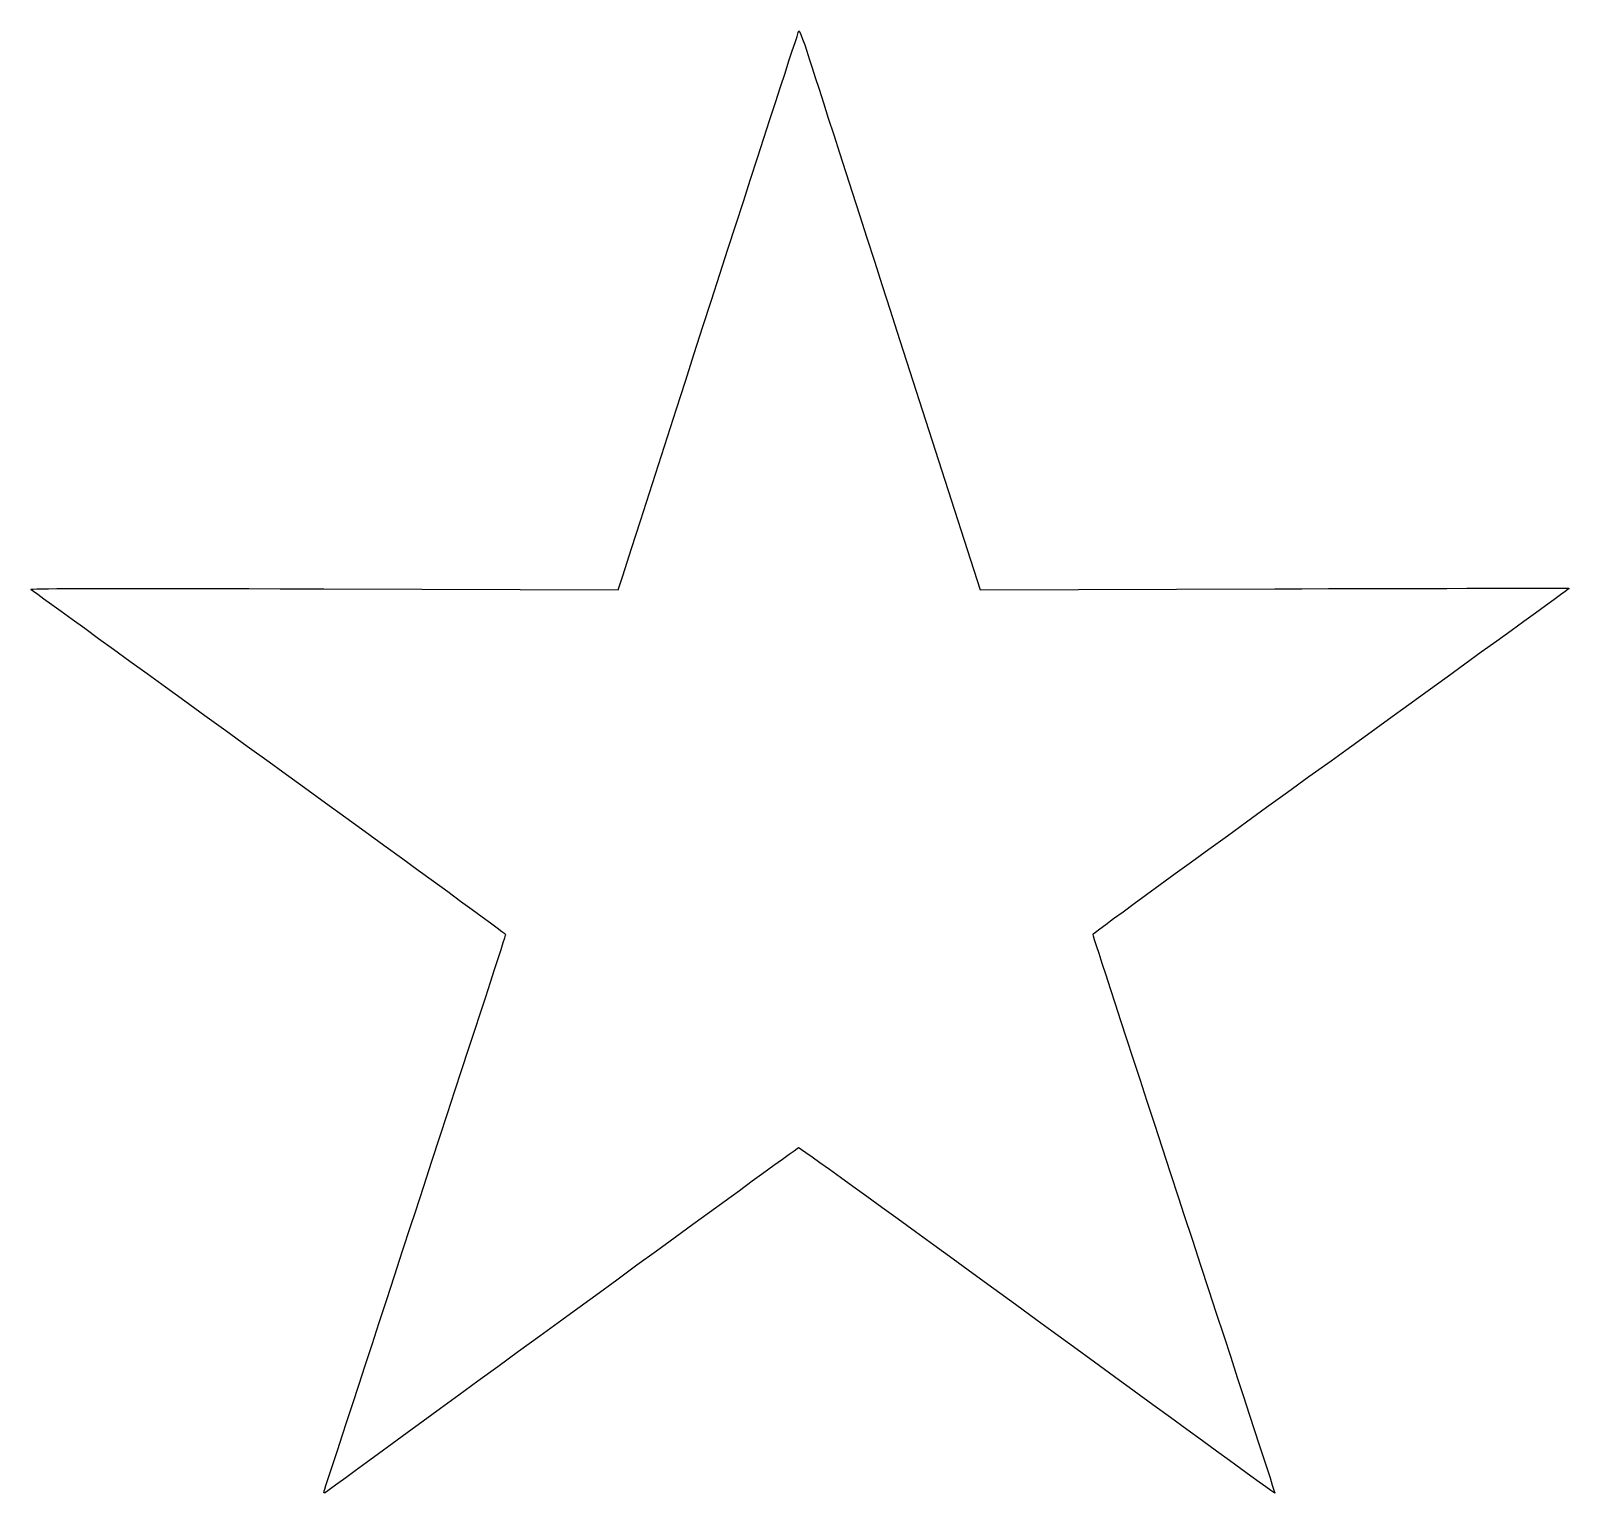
# Model space of a CAD drawing. Extents: x -22 to 351, y -111 to 35.
# Drawn here: x -13.703 to -11.332, y 20.787 to 23.04 of the extents above; entities that cross this region are included whole.
import ezdxf

# ---------------------------------------------------------------- set-up
doc = ezdxf.new("R2010")
doc.units = 0
doc.layers.add('BLACK', color=7, linetype='CONTINUOUS')

msp = doc.modelspace()

# ---------------------------------------------------------------- linework, layer by layer
at = {"layer": 'BLACK', "linetype": 'CONTINUOUS'}
for p, q in [((-12.5252, 23.0221), (-12.5221, 23.0315)), ((-12.5252, 23.0221), (-12.5221, 23.0315)), ((-12.5221, 23.0315), (-12.5201, 23.0376)), ((-12.5221, 23.0315), (-12.5201, 23.0376)), ((-12.5201, 23.0376), (-12.5192, 23.0401)), ((-12.5201, 23.0376), (-12.5192, 23.0401)), ((-12.5192, 23.0401), (-12.5192, 23.0401)), ((-12.5192, 23.0401), (-12.5181, 23.0389)), ((-12.5192, 23.0401), (-12.5192, 23.0401)), ((-12.5192, 23.0401), (-12.5181, 23.0389)), ((-12.5181, 23.0389), (-12.5162, 23.0344)), ((-12.5181, 23.0389), (-12.5162, 23.0344)), ((-12.5162, 23.0344), (-12.5134, 23.0274)), ((-12.5162, 23.0344), (-12.5134, 23.0274)), ((-12.5134, 23.0274), (-12.5102, 23.0183)), ((-12.5134, 23.0274), (-12.5102, 23.0183)), ((-12.5345, 22.9937), (-12.5294, 23.0094)), ((-12.5345, 22.9937), (-12.5294, 23.0094)), ((-12.5294, 23.0094), (-12.5252, 23.0221)), ((-12.5294, 23.0094), (-12.5252, 23.0221)), ((-12.5102, 23.0183), (-12.5071, 23.0088)), ((-12.5102, 23.0183), (-12.5071, 23.0088)), ((-12.5071, 23.0088), (-12.5054, 23.0037)), ((-12.5071, 23.0088), (-12.5054, 23.0037)), ((-12.5054, 23.0037), (-12.5027, 22.9951)), ((-12.5054, 23.0037), (-12.5027, 22.9951)), ((-12.5406, 22.975), (-12.5345, 22.9937)), ((-12.5406, 22.975), (-12.5345, 22.9937)), ((-12.5027, 22.9951), (-12.4988, 22.9832)), ((-12.5027, 22.9951), (-12.4988, 22.9832)), ((-12.4988, 22.9832), (-12.4939, 22.9681)), ((-12.4988, 22.9832), (-12.4939, 22.9681)), ((-12.5475, 22.9537), (-12.5406, 22.975)), ((-12.5475, 22.9537), (-12.5406, 22.975)), ((-12.4939, 22.9681), (-12.4881, 22.95)), ((-12.4939, 22.9681), (-12.4881, 22.95)), ((-12.5553, 22.9297), (-12.5475, 22.9537)), ((-12.5553, 22.9297), (-12.5475, 22.9537)), ((-12.4881, 22.95), (-12.4814, 22.9291)), ((-12.4881, 22.95), (-12.4814, 22.9291)), ((-12.5639, 22.9034), (-12.5553, 22.9297)), ((-12.5639, 22.9034), (-12.5553, 22.9297)), ((-12.4814, 22.9291), (-12.4739, 22.9057)), ((-12.4814, 22.9291), (-12.4739, 22.9057)), ((-12.5731, 22.8748), (-12.5639, 22.9034)), ((-12.5731, 22.8748), (-12.5639, 22.9034)), ((-12.4739, 22.9057), (-12.4655, 22.8798)), ((-12.4739, 22.9057), (-12.4655, 22.8798)), ((-12.5831, 22.8441), (-12.5731, 22.8748)), ((-12.5831, 22.8441), (-12.5731, 22.8748)), ((-12.4655, 22.8798), (-12.4565, 22.8518)), ((-12.4655, 22.8798), (-12.4565, 22.8518)), ((-12.5936, 22.8115), (-12.5831, 22.8441)), ((-12.5936, 22.8115), (-12.5831, 22.8441)), ((-12.4565, 22.8518), (-12.4468, 22.8217)), ((-12.4565, 22.8518), (-12.4468, 22.8217)), ((-12.4468, 22.8217), (-12.4365, 22.7898)), ((-12.4468, 22.8217), (-12.4365, 22.7898)), ((-12.6048, 22.7771), (-12.5936, 22.8115)), ((-12.6048, 22.7771), (-12.5936, 22.8115)), ((-12.4365, 22.7898), (-12.4257, 22.7563)), ((-12.4365, 22.7898), (-12.4257, 22.7563)), ((-12.6164, 22.7411), (-12.6048, 22.7771)), ((-12.6164, 22.7411), (-12.6048, 22.7771)), ((-12.4257, 22.7563), (-12.4145, 22.7213)), ((-12.4257, 22.7563), (-12.4145, 22.7213)), ((-12.6285, 22.7036), (-12.6164, 22.7411)), ((-12.6285, 22.7036), (-12.6164, 22.7411)), ((-12.4145, 22.7213), (-12.4028, 22.685)), ((-12.4145, 22.7213), (-12.4028, 22.685)), ((-12.641, 22.6649), (-12.6285, 22.7036)), ((-12.641, 22.6649), (-12.6285, 22.7036)), ((-12.4028, 22.685), (-12.3908, 22.6477)), ((-12.4028, 22.685), (-12.3908, 22.6477)), ((-12.6539, 22.625), (-12.641, 22.6649)), ((-12.6539, 22.625), (-12.641, 22.6649)), ((-12.3908, 22.6477), (-12.3785, 22.6095)), ((-12.3908, 22.6477), (-12.3785, 22.6095)), ((-12.6671, 22.5842), (-12.6539, 22.625)), ((-12.6671, 22.5842), (-12.6539, 22.625)), ((-12.3785, 22.6095), (-12.3682, 22.5774)), ((-12.3785, 22.6095), (-12.3682, 22.5774)), ((-12.6805, 22.5426), (-12.6671, 22.5842)), ((-12.6805, 22.5426), (-12.6671, 22.5842)), ((-12.3682, 22.5774), (-12.2399, 22.1789)), ((-12.3682, 22.5774), (-12.2399, 22.1789)), ((-12.6942, 22.5003), (-12.6805, 22.5426)), ((-12.6942, 22.5003), (-12.6805, 22.5426)), ((-12.7079, 22.4576), (-12.6942, 22.5003)), ((-12.7079, 22.4576), (-12.6942, 22.5003)), ((-12.7218, 22.4145), (-12.7079, 22.4576)), ((-12.7218, 22.4145), (-12.7079, 22.4576)), ((-12.7357, 22.3713), (-12.7218, 22.4145)), ((-12.7357, 22.3713), (-12.7218, 22.4145)), ((-12.7496, 22.3281), (-12.7357, 22.3713)), ((-12.7496, 22.3281), (-12.7357, 22.3713)), ((-12.7635, 22.2851), (-12.7496, 22.3281)), ((-12.7635, 22.2851), (-12.7496, 22.3281)), ((-12.7772, 22.2424), (-12.7635, 22.2851)), ((-12.7772, 22.2424), (-12.7635, 22.2851)), ((-12.7908, 22.2002), (-12.7772, 22.2424)), ((-12.7908, 22.2002), (-12.7772, 22.2424)), ((-12.7977, 22.1788), (-12.7908, 22.2002)), ((-12.7977, 22.1788), (-12.7908, 22.2002)), ((-13.7032, 22.1794), (-13.7024, 22.1797)), ((-13.7032, 22.1794), (-13.7024, 22.1797)), ((-13.7025, 22.1788), (-13.7032, 22.1794)), ((-13.7025, 22.1788), (-13.7032, 22.1794)), ((-13.6989, 22.1762), (-13.7025, 22.1788)), ((-13.6989, 22.1762), (-13.7025, 22.1788)), ((-13.7024, 22.1797), (-13.6994, 22.1799)), ((-13.7024, 22.1797), (-13.6994, 22.1799)), ((-13.6994, 22.1799), (-13.694, 22.1801)), ((-13.6994, 22.1799), (-13.694, 22.1801)), ((-13.6923, 22.1713), (-13.6989, 22.1762)), ((-13.6923, 22.1713), (-13.6989, 22.1762)), ((-13.694, 22.1801), (-13.6861, 22.1803)), ((-13.694, 22.1801), (-13.6861, 22.1803)), ((-13.6861, 22.1803), (-13.6758, 22.1804)), ((-13.6861, 22.1803), (-13.6758, 22.1804)), ((-13.6758, 22.1804), (-13.6628, 22.1805)), ((-13.6758, 22.1804), (-13.6628, 22.1805)), ((-13.6628, 22.1805), (-13.6471, 22.1807)), ((-13.6628, 22.1805), (-13.6471, 22.1807)), ((-13.6471, 22.1807), (-13.6286, 22.1807)), ((-13.6471, 22.1807), (-13.6286, 22.1807)), ((-13.6286, 22.1807), (-13.6072, 22.1808)), ((-13.6286, 22.1807), (-13.6072, 22.1808)), ((-13.6072, 22.1808), (-13.5827, 22.1808)), ((-13.6072, 22.1808), (-13.5827, 22.1808)), ((-13.5827, 22.1808), (-13.5552, 22.1808)), ((-13.5827, 22.1808), (-13.5552, 22.1808)), ((-13.5552, 22.1808), (-13.5244, 22.1808)), ((-13.5552, 22.1808), (-13.5244, 22.1808)), ((-13.5244, 22.1808), (-13.4903, 22.1808)), ((-13.5244, 22.1808), (-13.4903, 22.1808)), ((-13.4903, 22.1808), (-13.4528, 22.1807)), ((-13.4903, 22.1808), (-13.4528, 22.1807)), ((-13.4528, 22.1807), (-13.4118, 22.1806)), ((-13.4528, 22.1807), (-13.4118, 22.1806)), ((-13.4118, 22.1806), (-13.3673, 22.1805)), ((-13.4118, 22.1806), (-13.3673, 22.1805)), ((-13.3673, 22.1805), (-13.319, 22.1804)), ((-13.3673, 22.1805), (-13.319, 22.1804)), ((-13.319, 22.1804), (-13.2669, 22.1802)), ((-13.319, 22.1804), (-13.2669, 22.1802)), ((-13.2669, 22.1802), (-13.2516, 22.1802)), ((-13.2669, 22.1802), (-13.2516, 22.1802)), ((-13.2516, 22.1802), (-12.7977, 22.1788)), ((-13.2516, 22.1802), (-12.7977, 22.1788)), ((-12.2399, 22.1789), (-11.7858, 22.1803)), ((-12.2399, 22.1789), (-11.7858, 22.1803)), ((-11.7858, 22.1803), (-11.7439, 22.1804)), ((-11.7858, 22.1803), (-11.7439, 22.1804)), ((-11.7439, 22.1804), (-11.7031, 22.1805)), ((-11.7439, 22.1804), (-11.7031, 22.1805)), ((-11.7031, 22.1805), (-11.6634, 22.1806)), ((-11.7031, 22.1805), (-11.6634, 22.1806)), ((-11.6634, 22.1806), (-11.6252, 22.1807)), ((-11.6634, 22.1806), (-11.6252, 22.1807)), ((-11.6252, 22.1807), (-11.5885, 22.1808)), ((-11.6252, 22.1807), (-11.5885, 22.1808)), ((-11.5885, 22.1808), (-11.5536, 22.1809)), ((-11.5885, 22.1808), (-11.5536, 22.1809)), ((-11.5536, 22.1809), (-11.5205, 22.1809)), ((-11.5536, 22.1809), (-11.5205, 22.1809)), ((-11.5205, 22.1809), (-11.4895, 22.181)), ((-11.5205, 22.1809), (-11.4895, 22.181)), ((-11.4895, 22.181), (-11.4608, 22.181)), ((-11.4895, 22.181), (-11.4608, 22.181)), ((-11.4608, 22.181), (-11.4345, 22.1811)), ((-11.4608, 22.181), (-11.4345, 22.1811)), ((-11.4345, 22.1811), (-11.4108, 22.1811)), ((-11.4345, 22.1811), (-11.4108, 22.1811)), ((-11.4108, 22.1811), (-11.3899, 22.1811)), ((-11.4108, 22.1811), (-11.3899, 22.1811)), ((-11.3899, 22.1811), (-11.3719, 22.1811)), ((-11.3899, 22.1811), (-11.3719, 22.1811)), ((-11.3719, 22.1811), (-11.357, 22.1811)), ((-11.3719, 22.1811), (-11.357, 22.1811)), ((-11.357, 22.1811), (-11.3454, 22.181)), ((-11.357, 22.1811), (-11.3454, 22.181)), ((-11.3454, 22.181), (-11.3372, 22.181)), ((-11.3454, 22.181), (-11.3372, 22.181)), ((-11.3379, 22.1763), (-11.3454, 22.1709)), ((-11.3379, 22.1763), (-11.3454, 22.1709)), ((-11.3333, 22.1797), (-11.3379, 22.1763)), ((-11.3333, 22.1797), (-11.3379, 22.1763)), ((-11.3372, 22.181), (-11.3327, 22.181)), ((-11.3372, 22.181), (-11.3327, 22.181)), ((-11.3318, 22.1809), (-11.3333, 22.1797)), ((-11.3318, 22.1809), (-11.3333, 22.1797)), ((-11.3327, 22.181), (-11.3318, 22.1809)), ((-11.3327, 22.181), (-11.3318, 22.1809)), ((-13.6829, 22.1645), (-13.6923, 22.1713)), ((-13.6829, 22.1645), (-13.6923, 22.1713)), ((-13.6709, 22.1557), (-13.6829, 22.1645)), ((-13.6709, 22.1557), (-13.6829, 22.1645)), ((-13.6563, 22.1451), (-13.6709, 22.1557)), ((-13.6563, 22.1451), (-13.6709, 22.1557)), ((-11.3686, 22.154), (-11.3839, 22.1429)), ((-11.3686, 22.154), (-11.3839, 22.1429)), ((-11.3557, 22.1634), (-11.3686, 22.154)), ((-11.3557, 22.1634), (-11.3686, 22.154)), ((-11.3454, 22.1709), (-11.3557, 22.1634)), ((-11.3454, 22.1709), (-11.3557, 22.1634)), ((-13.6393, 22.1328), (-13.6563, 22.1451)), ((-13.6393, 22.1328), (-13.6563, 22.1451)), ((-13.6201, 22.1189), (-13.6393, 22.1328)), ((-13.6201, 22.1189), (-13.6393, 22.1328)), ((-11.4016, 22.1301), (-11.4215, 22.1156)), ((-11.4016, 22.1301), (-11.4215, 22.1156)), ((-11.3839, 22.1429), (-11.4016, 22.1301)), ((-11.3839, 22.1429), (-11.4016, 22.1301)), ((-13.5988, 22.1034), (-13.6201, 22.1189)), ((-13.5988, 22.1034), (-13.6201, 22.1189)), ((-13.5755, 22.0866), (-13.5988, 22.1034)), ((-13.5755, 22.0866), (-13.5988, 22.1034)), ((-11.4215, 22.1156), (-11.4434, 22.0997)), ((-11.4215, 22.1156), (-11.4434, 22.0997)), ((-13.5505, 22.0684), (-13.5755, 22.0866)), ((-13.5505, 22.0684), (-13.5755, 22.0866)), ((-11.4673, 22.0825), (-11.4929, 22.0639)), ((-11.4673, 22.0825), (-11.4929, 22.0639)), ((-11.4434, 22.0997), (-11.4673, 22.0825)), ((-11.4434, 22.0997), (-11.4673, 22.0825)), ((-13.5237, 22.049), (-13.5505, 22.0684)), ((-13.5237, 22.049), (-13.5505, 22.0684)), ((-11.4929, 22.0639), (-11.5202, 22.0442)), ((-11.4929, 22.0639), (-11.5202, 22.0442)), ((-13.4954, 22.0285), (-13.5237, 22.049)), ((-13.4954, 22.0285), (-13.5237, 22.049)), ((-11.5202, 22.0442), (-11.549, 22.0233)), ((-11.5202, 22.0442), (-11.549, 22.0233)), ((-13.4657, 22.007), (-13.4954, 22.0285)), ((-13.4657, 22.007), (-13.4954, 22.0285)), ((-13.4348, 21.9846), (-13.4657, 22.007)), ((-13.4348, 21.9846), (-13.4657, 22.007)), ((-11.549, 22.0233), (-11.5791, 22.0015)), ((-11.549, 22.0233), (-11.5791, 22.0015)), ((-13.4027, 21.9614), (-13.4348, 21.9846)), ((-13.4027, 21.9614), (-13.4348, 21.9846)), ((-11.5791, 22.0015), (-11.6105, 21.9789)), ((-11.5791, 22.0015), (-11.6105, 21.9789)), ((-13.3697, 21.9375), (-13.4027, 21.9614)), ((-13.3697, 21.9375), (-13.4027, 21.9614)), ((-11.6105, 21.9789), (-11.6429, 21.9554)), ((-11.6105, 21.9789), (-11.6429, 21.9554)), ((-13.3359, 21.913), (-13.3697, 21.9375)), ((-13.3359, 21.913), (-13.3697, 21.9375)), ((-11.6429, 21.9554), (-11.6763, 21.9313)), ((-11.6429, 21.9554), (-11.6763, 21.9313)), ((-13.3148, 21.8978), (-13.3359, 21.913)), ((-13.3148, 21.8978), (-13.3359, 21.913)), ((-11.699, 21.9148), (-11.733, 21.8903)), ((-11.699, 21.9148), (-11.733, 21.8903)), ((-11.6763, 21.9313), (-11.699, 21.9148)), ((-11.6763, 21.9313), (-11.699, 21.9148)), ((-13.2815, 21.8737), (-13.3148, 21.8978)), ((-13.2815, 21.8737), (-13.3148, 21.8978)), ((-11.733, 21.8903), (-11.7661, 21.8664)), ((-11.733, 21.8903), (-11.7661, 21.8664)), ((-13.2491, 21.8502), (-13.2815, 21.8737)), ((-13.2491, 21.8502), (-13.2815, 21.8737)), ((-11.7661, 21.8664), (-11.7982, 21.8432)), ((-11.7661, 21.8664), (-11.7982, 21.8432)), ((-13.2178, 21.8275), (-13.2491, 21.8502)), ((-13.2178, 21.8275), (-13.2491, 21.8502)), ((-11.7982, 21.8432), (-11.8291, 21.8207)), ((-11.7982, 21.8432), (-11.8291, 21.8207)), ((-13.1878, 21.8057), (-13.2178, 21.8275)), ((-13.1878, 21.8057), (-13.2178, 21.8275)), ((-11.8291, 21.8207), (-11.8588, 21.7992)), ((-11.8291, 21.8207), (-11.8588, 21.7992)), ((-13.159, 21.7848), (-13.1878, 21.8057)), ((-13.159, 21.7848), (-13.1878, 21.8057)), ((-11.8588, 21.7992), (-11.8871, 21.7787)), ((-11.8588, 21.7992), (-11.8871, 21.7787)), ((-13.1318, 21.765), (-13.159, 21.7848)), ((-13.1318, 21.765), (-13.159, 21.7848)), ((-11.8871, 21.7787), (-11.9139, 21.7592)), ((-11.8871, 21.7787), (-11.9139, 21.7592)), ((-13.1062, 21.7464), (-13.1318, 21.765)), ((-13.1062, 21.7464), (-13.1318, 21.765)), ((-13.0824, 21.7291), (-13.1062, 21.7464)), ((-13.0824, 21.7291), (-13.1062, 21.7464)), ((-11.9139, 21.7592), (-11.939, 21.741)), ((-11.9139, 21.7592), (-11.939, 21.741)), ((-13.0605, 21.7131), (-13.0824, 21.7291)), ((-13.0605, 21.7131), (-13.0824, 21.7291)), ((-11.9622, 21.7241), (-11.9835, 21.7086)), ((-11.9622, 21.7241), (-11.9835, 21.7086)), ((-11.939, 21.741), (-11.9622, 21.7241)), ((-11.939, 21.741), (-11.9622, 21.7241)), ((-13.0406, 21.6986), (-13.0605, 21.7131)), ((-13.0406, 21.6986), (-13.0605, 21.7131)), ((-13.0229, 21.6857), (-13.0406, 21.6986)), ((-13.0229, 21.6857), (-13.0406, 21.6986)), ((-11.9835, 21.7086), (-12.0026, 21.6946)), ((-11.9835, 21.7086), (-12.0026, 21.6946)), ((-13.0076, 21.6745), (-13.0229, 21.6857)), ((-13.0076, 21.6745), (-13.0229, 21.6857)), ((-12.0196, 21.6822), (-12.0341, 21.6716)), ((-12.0196, 21.6822), (-12.0341, 21.6716)), ((-12.0026, 21.6946), (-12.0196, 21.6822)), ((-12.0026, 21.6946), (-12.0196, 21.6822)), ((-12.9948, 21.6651), (-13.0076, 21.6745)), ((-12.9948, 21.6651), (-13.0076, 21.6745)), ((-12.9845, 21.6575), (-12.9948, 21.6651)), ((-12.9845, 21.6575), (-12.9948, 21.6651)), ((-12.9771, 21.6519), (-12.9845, 21.6575)), ((-12.9771, 21.6519), (-12.9845, 21.6575)), ((-12.9725, 21.6485), (-12.9771, 21.6519)), ((-12.9725, 21.6485), (-12.9771, 21.6519)), ((-12.062, 21.6509), (-12.0656, 21.6481)), ((-12.062, 21.6509), (-12.0656, 21.6481)), ((-12.0555, 21.6558), (-12.062, 21.6509)), ((-12.0555, 21.6558), (-12.062, 21.6509)), ((-12.0461, 21.6627), (-12.0555, 21.6558)), ((-12.0461, 21.6627), (-12.0555, 21.6558)), ((-12.0341, 21.6716), (-12.0461, 21.6627)), ((-12.0341, 21.6716), (-12.0461, 21.6627)), ((-12.9783, 21.6244), (-12.9748, 21.6351)), ((-12.9783, 21.6244), (-12.9748, 21.6351)), ((-12.9748, 21.6351), (-12.9724, 21.6426)), ((-12.9748, 21.6351), (-12.9724, 21.6426)), ((-12.971, 21.6472), (-12.9725, 21.6485)), ((-12.971, 21.6472), (-12.9725, 21.6485)), ((-12.9724, 21.6426), (-12.9712, 21.6465)), ((-12.9724, 21.6426), (-12.9712, 21.6465)), ((-12.9712, 21.6465), (-12.971, 21.6472)), ((-12.9712, 21.6465), (-12.971, 21.6472)), ((-12.0656, 21.6481), (-12.0663, 21.6475)), ((-12.0656, 21.6481), (-12.0663, 21.6475)), ((-12.0663, 21.6475), (-12.0657, 21.6455)), ((-12.0663, 21.6475), (-12.0657, 21.6455)), ((-12.0657, 21.6455), (-12.0639, 21.6399)), ((-12.0657, 21.6455), (-12.0639, 21.6399)), ((-12.0639, 21.6399), (-12.0611, 21.6309)), ((-12.0639, 21.6399), (-12.0611, 21.6309)), ((-12.0611, 21.6309), (-12.0571, 21.6187)), ((-12.0611, 21.6309), (-12.0571, 21.6187)), ((-12.9883, 21.5937), (-12.9828, 21.6105)), ((-12.9883, 21.5937), (-12.9828, 21.6105)), ((-12.9828, 21.6105), (-12.9783, 21.6244)), ((-12.9828, 21.6105), (-12.9783, 21.6244)), ((-12.0571, 21.6187), (-12.0522, 21.6035)), ((-12.0571, 21.6187), (-12.0522, 21.6035)), ((-12.0522, 21.6035), (-12.0463, 21.5853)), ((-12.0522, 21.6035), (-12.0463, 21.5853)), ((-12.9947, 21.5741), (-12.9883, 21.5937)), ((-12.9947, 21.5741), (-12.9883, 21.5937)), ((-12.0463, 21.5853), (-12.0395, 21.5644)), ((-12.0463, 21.5853), (-12.0395, 21.5644)), ((-13.002, 21.5518), (-12.9947, 21.5741)), ((-13.002, 21.5518), (-12.9947, 21.5741)), ((-12.0395, 21.5644), (-12.0318, 21.541)), ((-12.0395, 21.5644), (-12.0318, 21.541)), ((-13.0101, 21.527), (-13.002, 21.5518)), ((-13.0101, 21.527), (-13.002, 21.5518)), ((-12.0318, 21.541), (-12.0234, 21.5151)), ((-12.0318, 21.541), (-12.0234, 21.5151)), ((-13.0189, 21.5), (-13.0101, 21.527)), ((-13.0189, 21.5), (-13.0101, 21.527)), ((-12.0234, 21.5151), (-12.0142, 21.487)), ((-12.0234, 21.5151), (-12.0142, 21.487)), ((-13.0284, 21.4708), (-13.0189, 21.5)), ((-13.0284, 21.4708), (-13.0189, 21.5)), ((-12.0142, 21.487), (-12.0043, 21.4569)), ((-12.0142, 21.487), (-12.0043, 21.4569)), ((-13.0386, 21.4396), (-13.0284, 21.4708)), ((-13.0386, 21.4396), (-13.0284, 21.4708)), ((-13.0494, 21.4066), (-13.0386, 21.4396)), ((-13.0494, 21.4066), (-13.0386, 21.4396)), ((-12.0043, 21.4569), (-11.9939, 21.4248)), ((-12.0043, 21.4569), (-11.9939, 21.4248)), ((-11.9939, 21.4248), (-11.9828, 21.391)), ((-11.9939, 21.4248), (-11.9828, 21.391)), ((-13.0607, 21.372), (-13.0494, 21.4066)), ((-13.0607, 21.372), (-13.0494, 21.4066)), ((-11.9828, 21.391), (-11.9712, 21.3556)), ((-11.9828, 21.391), (-11.9712, 21.3556)), ((-13.0725, 21.3359), (-13.0607, 21.372)), ((-13.0725, 21.3359), (-13.0607, 21.372)), ((-11.9712, 21.3556), (-11.9592, 21.3188)), ((-11.9712, 21.3556), (-11.9592, 21.3188)), ((-13.0848, 21.2985), (-13.0725, 21.3359)), ((-13.0848, 21.2985), (-13.0725, 21.3359)), ((-13.0974, 21.2599), (-13.0848, 21.2985)), ((-13.0974, 21.2599), (-13.0848, 21.2985)), ((-12.5446, 21.3009), (-12.5577, 21.2915)), ((-12.5446, 21.3009), (-12.5577, 21.2915)), ((-12.5342, 21.3085), (-12.5446, 21.3009)), ((-12.5342, 21.3085), (-12.5446, 21.3009)), ((-12.5265, 21.314), (-12.5342, 21.3085)), ((-12.5265, 21.314), (-12.5342, 21.3085)), ((-12.5217, 21.3174), (-12.5265, 21.314)), ((-12.5217, 21.3174), (-12.5265, 21.314)), ((-12.5199, 21.3187), (-12.5217, 21.3174)), ((-12.5199, 21.3187), (-12.5217, 21.3174)), ((-12.519, 21.3182), (-12.5199, 21.3187)), ((-12.519, 21.3182), (-12.5199, 21.3187)), ((-12.5152, 21.3157), (-12.519, 21.3182)), ((-12.5152, 21.3157), (-12.519, 21.3182)), ((-12.5085, 21.3111), (-12.5152, 21.3157)), ((-12.5085, 21.3111), (-12.5152, 21.3157)), ((-12.499, 21.3044), (-12.5085, 21.3111)), ((-12.499, 21.3044), (-12.5085, 21.3111)), ((-12.4869, 21.2958), (-12.499, 21.3044)), ((-12.4869, 21.2958), (-12.499, 21.3044)), ((-12.4722, 21.2853), (-12.4869, 21.2958)), ((-12.4722, 21.2853), (-12.4869, 21.2958)), ((-11.9592, 21.3188), (-11.9467, 21.2807)), ((-11.9592, 21.3188), (-11.9467, 21.2807)), ((-12.5732, 21.2802), (-12.591, 21.2673)), ((-12.5732, 21.2802), (-12.591, 21.2673)), ((-12.5577, 21.2915), (-12.5732, 21.2802)), ((-12.5577, 21.2915), (-12.5732, 21.2802)), ((-12.4552, 21.2731), (-12.4722, 21.2853)), ((-12.4552, 21.2731), (-12.4722, 21.2853)), ((-12.4359, 21.2592), (-12.4552, 21.2731)), ((-12.4359, 21.2592), (-12.4552, 21.2731)), ((-11.9467, 21.2807), (-11.9339, 21.2416)), ((-11.9467, 21.2807), (-11.9339, 21.2416)), ((-13.1103, 21.2204), (-13.0974, 21.2599)), ((-13.1103, 21.2204), (-13.0974, 21.2599)), ((-12.611, 21.2528), (-12.633, 21.2367)), ((-12.611, 21.2528), (-12.633, 21.2367)), ((-12.591, 21.2673), (-12.611, 21.2528)), ((-12.591, 21.2673), (-12.611, 21.2528)), ((-12.4145, 21.2438), (-12.4359, 21.2592)), ((-12.4145, 21.2438), (-12.4359, 21.2592)), ((-12.633, 21.2367), (-12.657, 21.2193)), ((-12.633, 21.2367), (-12.657, 21.2193)), ((-12.3912, 21.227), (-12.4145, 21.2438)), ((-12.3912, 21.227), (-12.4145, 21.2438)), ((-12.3661, 21.2088), (-12.3912, 21.227)), ((-12.3661, 21.2088), (-12.3912, 21.227)), ((-11.9339, 21.2416), (-11.9256, 21.2164)), ((-11.9339, 21.2416), (-11.9256, 21.2164)), ((-13.1173, 21.1991), (-13.1103, 21.2204)), ((-13.1173, 21.1991), (-13.1103, 21.2204)), ((-12.6826, 21.2007), (-12.7099, 21.1808)), ((-12.6826, 21.2007), (-12.7099, 21.1808)), ((-12.657, 21.2193), (-12.6826, 21.2007)), ((-12.657, 21.2193), (-12.6826, 21.2007)), ((-12.3394, 21.1894), (-12.3661, 21.2088)), ((-12.3394, 21.1894), (-12.3661, 21.2088)), ((-11.9256, 21.2164), (-11.9126, 21.1767)), ((-11.9256, 21.2164), (-11.9126, 21.1767)), ((-13.1301, 21.16), (-13.1173, 21.1991)), ((-13.1301, 21.16), (-13.1173, 21.1991)), ((-12.7099, 21.1808), (-12.7387, 21.1598)), ((-12.7099, 21.1808), (-12.7387, 21.1598)), ((-12.3111, 21.1689), (-12.3394, 21.1894)), ((-12.3111, 21.1689), (-12.3394, 21.1894)), ((-11.9126, 21.1767), (-11.9, 21.138)), ((-11.9126, 21.1767), (-11.9, 21.138)), ((-13.1425, 21.1219), (-13.1301, 21.16)), ((-13.1425, 21.1219), (-13.1301, 21.16)), ((-12.7387, 21.1598), (-12.7688, 21.1379)), ((-12.7387, 21.1598), (-12.7688, 21.1379)), ((-12.2814, 21.1473), (-12.3111, 21.1689)), ((-12.2814, 21.1473), (-12.3111, 21.1689)), ((-12.7688, 21.1379), (-12.8, 21.1151)), ((-12.7688, 21.1379), (-12.8, 21.1151)), ((-12.2505, 21.1248), (-12.2814, 21.1473)), ((-12.2505, 21.1248), (-12.2814, 21.1473)), ((-11.9, 21.138), (-11.8877, 21.1005)), ((-11.9, 21.138), (-11.8877, 21.1005)), ((-13.1545, 21.0851), (-13.1425, 21.1219)), ((-13.1545, 21.0851), (-13.1425, 21.1219)), ((-12.8, 21.1151), (-12.8323, 21.0916)), ((-12.8, 21.1151), (-12.8323, 21.0916)), ((-12.2185, 21.1015), (-12.2505, 21.1248)), ((-12.2185, 21.1015), (-12.2505, 21.1248)), ((-13.1661, 21.0496), (-13.1545, 21.0851)), ((-13.1661, 21.0496), (-13.1545, 21.0851)), ((-12.8323, 21.0916), (-12.8655, 21.0674)), ((-12.8323, 21.0916), (-12.8655, 21.0674)), ((-12.1855, 21.0775), (-12.2185, 21.1015)), ((-12.1855, 21.0775), (-12.2185, 21.1015)), ((-11.8877, 21.1005), (-11.8758, 21.0642)), ((-11.8877, 21.1005), (-11.8758, 21.0642)), ((-12.8655, 21.0674), (-12.8847, 21.0534)), ((-12.8655, 21.0674), (-12.8847, 21.0534)), ((-12.1517, 21.0528), (-12.1855, 21.0775)), ((-12.1517, 21.0528), (-12.1855, 21.0775)), ((-11.8758, 21.0642), (-11.8644, 21.0294)), ((-11.8758, 21.0642), (-11.8644, 21.0294)), ((-13.1772, 21.0157), (-13.1661, 21.0496)), ((-13.1772, 21.0157), (-13.1661, 21.0496)), ((-12.8847, 21.0534), (-12.9184, 21.0288)), ((-12.8847, 21.0534), (-12.9184, 21.0288)), ((-12.1293, 21.0365), (-12.1517, 21.0528)), ((-12.1293, 21.0365), (-12.1517, 21.0528)), ((-12.096, 21.0122), (-12.1293, 21.0365)), ((-12.096, 21.0122), (-12.1293, 21.0365)), ((-13.1878, 20.9835), (-13.1772, 21.0157)), ((-13.1878, 20.9835), (-13.1772, 21.0157)), ((-12.9184, 21.0288), (-12.9512, 21.0049)), ((-12.9184, 21.0288), (-12.9512, 21.0049)), ((-12.0637, 20.9887), (-12.096, 21.0122)), ((-12.0637, 20.9887), (-12.096, 21.0122)), ((-11.8644, 21.0294), (-11.8536, 20.9963)), ((-11.8644, 21.0294), (-11.8536, 20.9963)), ((-12.9512, 21.0049), (-12.9831, 20.9816)), ((-12.9512, 21.0049), (-12.9831, 20.9816)), ((-12.0325, 20.9659), (-12.0637, 20.9887)), ((-12.0325, 20.9659), (-12.0637, 20.9887)), ((-11.8536, 20.9963), (-11.8434, 20.965)), ((-11.8536, 20.9963), (-11.8434, 20.965)), ((-13.1977, 20.9532), (-13.1878, 20.9835)), ((-13.1977, 20.9532), (-13.1878, 20.9835)), ((-12.9831, 20.9816), (-13.0139, 20.9592)), ((-12.9831, 20.9816), (-13.0139, 20.9592)), ((-12.0024, 20.944), (-12.0325, 20.9659)), ((-12.0024, 20.944), (-12.0325, 20.9659)), ((-11.8434, 20.965), (-11.8338, 20.9356)), ((-11.8434, 20.965), (-11.8338, 20.9356)), ((-13.2069, 20.925), (-13.1977, 20.9532)), ((-13.2069, 20.925), (-13.1977, 20.9532)), ((-13.0139, 20.9592), (-13.0434, 20.9376)), ((-13.0139, 20.9592), (-13.0434, 20.9376)), ((-11.9737, 20.9231), (-12.0024, 20.944)), ((-11.9737, 20.9231), (-12.0024, 20.944)), ((-13.2154, 20.8989), (-13.2069, 20.925)), ((-13.2154, 20.8989), (-13.2069, 20.925)), ((-13.0715, 20.9171), (-13.0981, 20.8977)), ((-13.0715, 20.9171), (-13.0981, 20.8977)), ((-13.0434, 20.9376), (-13.0715, 20.9171)), ((-13.0434, 20.9376), (-13.0715, 20.9171)), ((-11.9465, 20.9033), (-11.9737, 20.9231)), ((-11.9465, 20.9033), (-11.9737, 20.9231)), ((-11.8338, 20.9356), (-11.8249, 20.9084)), ((-11.8338, 20.9356), (-11.8249, 20.9084)), ((-13.2231, 20.8753), (-13.2154, 20.8989)), ((-13.2231, 20.8753), (-13.2154, 20.8989)), ((-13.0981, 20.8977), (-13.1231, 20.8795)), ((-13.0981, 20.8977), (-13.1231, 20.8795)), ((-11.921, 20.8847), (-11.9465, 20.9033)), ((-11.921, 20.8847), (-11.9465, 20.9033)), ((-11.8249, 20.9084), (-11.8168, 20.8835)), ((-11.8249, 20.9084), (-11.8168, 20.8835)), ((-13.23, 20.8542), (-13.2231, 20.8753)), ((-13.23, 20.8542), (-13.2231, 20.8753)), ((-13.1231, 20.8795), (-13.1462, 20.8627)), ((-13.1231, 20.8795), (-13.1462, 20.8627)), ((-11.8972, 20.8674), (-11.921, 20.8847)), ((-11.8972, 20.8674), (-11.921, 20.8847)), ((-11.8168, 20.8835), (-11.8095, 20.8611)), ((-11.8168, 20.8835), (-11.8095, 20.8611)), ((-13.2361, 20.8358), (-13.23, 20.8542)), ((-13.2361, 20.8358), (-13.23, 20.8542)), ((-13.1674, 20.8473), (-13.1864, 20.8334)), ((-13.1674, 20.8473), (-13.1864, 20.8334)), ((-13.1462, 20.8627), (-13.1674, 20.8473)), ((-13.1462, 20.8627), (-13.1674, 20.8473)), ((-11.8753, 20.8515), (-11.8972, 20.8674)), ((-11.8753, 20.8515), (-11.8972, 20.8674)), ((-11.8554, 20.8371), (-11.8753, 20.8515)), ((-11.8554, 20.8371), (-11.8753, 20.8515)), ((-11.8095, 20.8611), (-11.8031, 20.8413)), ((-11.8095, 20.8611), (-11.8031, 20.8413)), ((-13.2411, 20.8203), (-13.2361, 20.8358)), ((-13.2411, 20.8203), (-13.2361, 20.8358)), ((-13.2033, 20.8211), (-13.2177, 20.8106)), ((-13.2033, 20.8211), (-13.2177, 20.8106)), ((-13.1864, 20.8334), (-13.2033, 20.8211)), ((-13.1864, 20.8334), (-13.2033, 20.8211)), ((-11.8378, 20.8242), (-11.8554, 20.8371)), ((-11.8378, 20.8242), (-11.8554, 20.8371)), ((-11.8224, 20.8131), (-11.8378, 20.8242)), ((-11.8224, 20.8131), (-11.8378, 20.8242)), ((-11.8031, 20.8413), (-11.7975, 20.8243)), ((-11.8031, 20.8413), (-11.7975, 20.8243)), ((-11.7975, 20.8243), (-11.793, 20.8102)), ((-11.7975, 20.8243), (-11.793, 20.8102)), ((-13.2501, 20.7928), (-13.2482, 20.7986)), ((-13.2501, 20.7928), (-13.2482, 20.7986)), ((-13.2482, 20.7986), (-13.2452, 20.8079)), ((-13.2482, 20.7986), (-13.2452, 20.8079)), ((-13.2452, 20.8079), (-13.2411, 20.8203)), ((-13.2452, 20.8079), (-13.2411, 20.8203)), ((-13.2297, 20.8019), (-13.239, 20.7952)), ((-13.2297, 20.8019), (-13.239, 20.7952)), ((-13.2177, 20.8106), (-13.2297, 20.8019)), ((-13.2177, 20.8106), (-13.2297, 20.8019)), ((-11.8095, 20.8038), (-11.8224, 20.8131)), ((-11.8095, 20.8038), (-11.8224, 20.8131)), ((-11.7993, 20.7964), (-11.8095, 20.8038)), ((-11.7993, 20.7964), (-11.8095, 20.8038)), ((-11.793, 20.8102), (-11.7895, 20.7993)), ((-11.793, 20.8102), (-11.7895, 20.7993)), ((-11.7895, 20.7993), (-11.787, 20.7916)), ((-11.7895, 20.7993), (-11.787, 20.7916)), ((-13.2513, 20.7871), (-13.2511, 20.7895)), ((-13.2513, 20.7871), (-13.2511, 20.7895)), ((-13.2496, 20.7875), (-13.2513, 20.7871)), ((-13.2496, 20.7875), (-13.2513, 20.7871)), ((-13.2511, 20.7895), (-13.2508, 20.7905)), ((-13.2511, 20.7895), (-13.2508, 20.7905)), ((-13.2508, 20.7905), (-13.2501, 20.7928)), ((-13.2508, 20.7905), (-13.2501, 20.7928)), ((-13.249, 20.7879), (-13.2496, 20.7875)), ((-13.249, 20.7879), (-13.2496, 20.7875)), ((-13.2454, 20.7905), (-13.249, 20.7879)), ((-13.2454, 20.7905), (-13.249, 20.7879)), ((-13.239, 20.7952), (-13.2454, 20.7905)), ((-13.239, 20.7952), (-13.2454, 20.7905)), ((-11.7918, 20.791), (-11.7993, 20.7964)), ((-11.7918, 20.791), (-11.7993, 20.7964)), ((-11.7871, 20.7877), (-11.7918, 20.791)), ((-11.7871, 20.7877), (-11.7918, 20.791)), ((-11.7855, 20.7867), (-11.7871, 20.7877)), ((-11.7855, 20.7867), (-11.7871, 20.7877)), ((-11.787, 20.7916), (-11.7857, 20.7875)), ((-11.787, 20.7916), (-11.7857, 20.7875)), ((-11.7857, 20.7875), (-11.7855, 20.7867)), ((-11.7857, 20.7875), (-11.7855, 20.7867))]:
    msp.add_line(p, q, dxfattribs=at)

doc.saveas('drawing.dxf')
